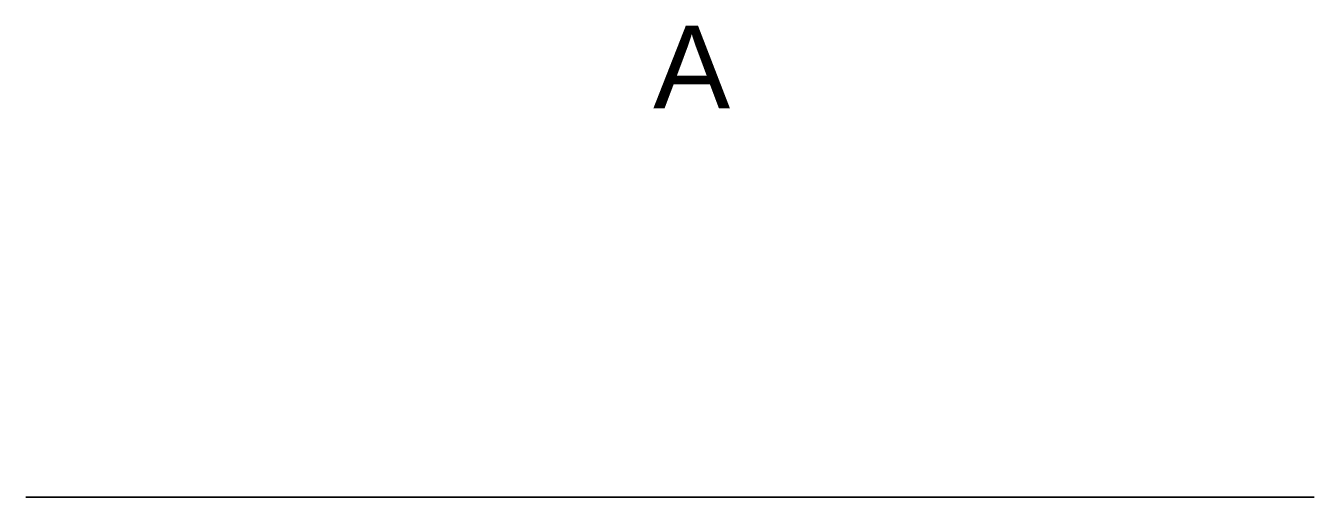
# Model space of a CAD drawing. Extents: x -0.005 to 0.462, y 0 to 0.171.
import ezdxf
from ezdxf.enums import TextEntityAlignment as Align

# ---------------------------------------------------------------- set-up
doc = ezdxf.new("R2010")
doc.units = 0
doc.layers.add('RECTO', color=20, linetype='Continuous')
doc.styles.get("Standard").update_dxf_attribs({"font": 'arial.ttf'})

msp = doc.modelspace()

# ---------------------------------------------------------------- linework, layer by layer
at = {"extrusion": (0, 1, 6.12323e-17)}
msp.add_lwpolyline([(-0.451, -0.0187), (-0.006, -0.0187, 0.414213), (-0.002, -0.0147), (-0.002, -0.0116), (-0.0228, -0.0116), (-0.0228, 0.0116), (-0.002, 0.0116), (-0.002, 0.0147, 0.414213), (-0.006, 0.0187), (-0.451, 0.0187, 0.414213), (-0.455, 0.0147), (-0.455, 0.0116), (-0.4342, 0.0116), (-0.4342, -0.0116), (-0.455, -0.0116), (-0.455, -0.0147, 0.414213), (-0.451, -0.0187)], format="xyb", dxfattribs=at)
at = {"color": 251, "true_color": 0x636466, "extrusion": (0, 1, 6.12323e-17)}
msp.add_circle((-0.457, 0), 0.005, dxfattribs=at)
at = {"layer": 'RECTO', "color": 251, "true_color": 0x636466, "extrusion": (0, 1, 6.12323e-17)}
msp.add_circle((0, 0), 0.005, dxfattribs=at)

# ---------------------------------------------------------------- texts
msp.add_attdef('A', text='T', height=0.03).set_placement((0.23635, 0.156, 0.0187), align=Align.MIDDLE_CENTER)

doc.saveas('drawing.dxf')
